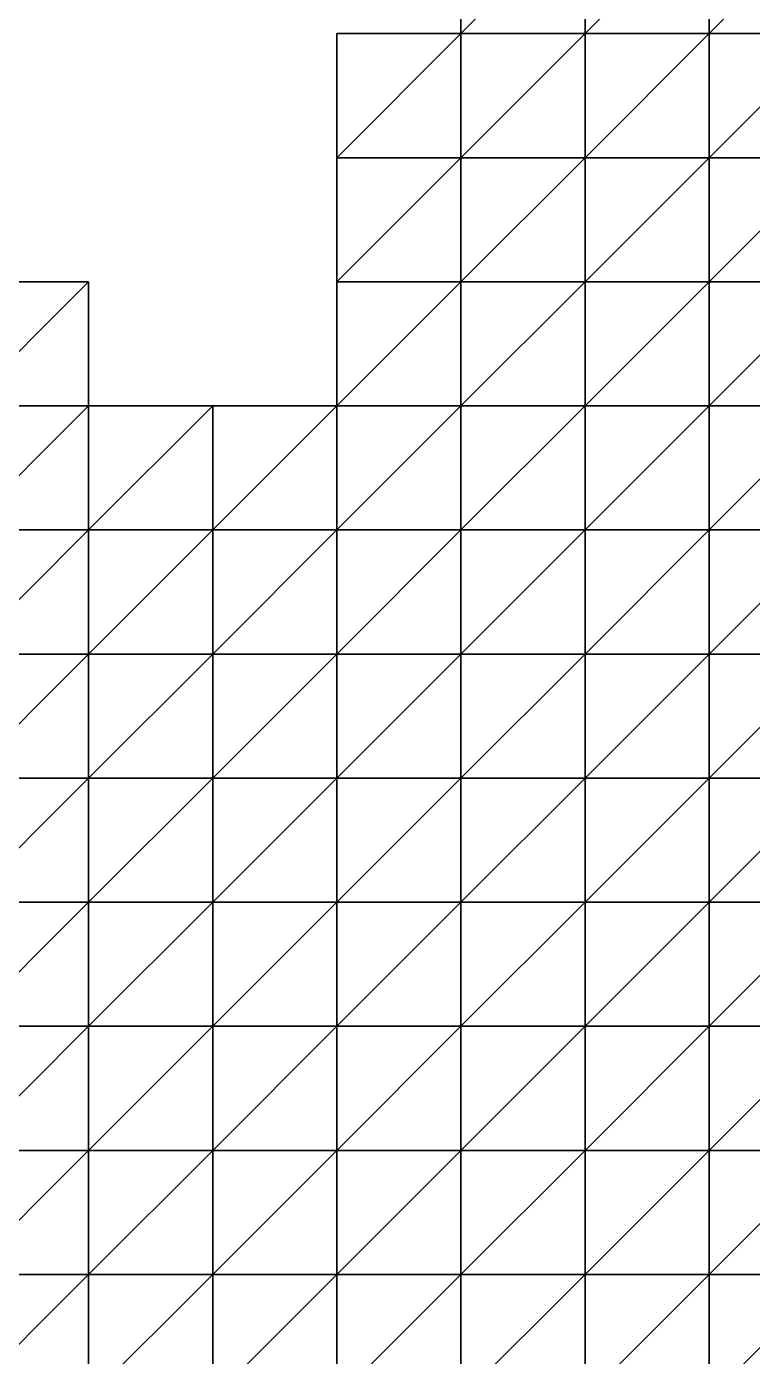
# Model space of a CAD drawing. Extents: x 292020 to 295740, y 4557680 to 4560040.
# Drawn here: x 293790 to 293907, y 4559146.8 to 4559361.1 of the extents above; entities that cross this region are included whole.
import ezdxf

# ---------------------------------------------------------------- set-up
doc = ezdxf.new("R2010")
doc.units = 0
doc.layers.add('RUN201_4_-_RUN201_NODOMAIN5_20X', color=7, linetype='CONTINUOUS')

msp = doc.modelspace()

# ---------------------------------------------------------------- linework, layer by layer
at = {"layer": 'RUN201_4_-_RUN201_NODOMAIN5_20X'}
for points in [[(293860, 4559380, 1920), (293860, 4559360, 1920), (293880, 4559380, 1920)], [(293880, 4559380, 1920), (293860, 4559360, 1920), (293880, 4559360, 1920)], [(293880, 4559380, 1940), (293860, 4559360, 1940), (293860, 4559380, 1940)], [(293880, 4559360, 1940), (293860, 4559360, 1940), (293880, 4559380, 1940)], [(293860, 4559380, 1920), (293860, 4559360, 1940), (293860, 4559360, 1920)], [(293860, 4559380, 1940), (293860, 4559360, 1940), (293860, 4559380, 1920)], [(293880, 4559380, 1900), (293880, 4559360, 1900), (293900, 4559380, 1900)], [(293900, 4559380, 1900), (293880, 4559360, 1900), (293900, 4559360, 1900)], [(293880, 4559380, 1900), (293880, 4559360, 1920), (293880, 4559360, 1900)], [(293880, 4559380, 1920), (293880, 4559360, 1920), (293880, 4559380, 1900)], [(293900, 4559380, 1940), (293880, 4559360, 1940), (293880, 4559380, 1940)], [(293900, 4559360, 1940), (293880, 4559360, 1940), (293900, 4559380, 1940)], [(293900, 4559380, 1880), (293900, 4559360, 1880), (293920, 4559380, 1880)], [(293920, 4559380, 1880), (293900, 4559360, 1880), (293920, 4559360, 1880)], [(293900, 4559380, 1880), (293900, 4559360, 1900), (293900, 4559360, 1880)], [(293900, 4559380, 1900), (293900, 4559360, 1900), (293900, 4559380, 1880)], [(293920, 4559380, 1940), (293900, 4559360, 1940), (293900, 4559380, 1940)], [(293920, 4559360, 1940), (293900, 4559360, 1940), (293920, 4559380, 1940)], [(293840, 4559360, 1920), (293840, 4559340, 1920), (293860, 4559360, 1920)], [(293860, 4559360, 1920), (293840, 4559340, 1920), (293860, 4559340, 1920)], [(293860, 4559360, 1940), (293840, 4559340, 1940), (293840, 4559360, 1940)], [(293860, 4559340, 1940), (293840, 4559340, 1940), (293860, 4559360, 1940)], [(293860, 4559360, 1920), (293840, 4559360, 1940), (293840, 4559360, 1920)], [(293860, 4559360, 1940), (293840, 4559360, 1940), (293860, 4559360, 1920)], [(293840, 4559360, 1920), (293840, 4559340, 1940), (293840, 4559340, 1920)], [(293840, 4559360, 1940), (293840, 4559340, 1940), (293840, 4559360, 1920)], [(293860, 4559360, 1900), (293860, 4559340, 1900), (293880, 4559360, 1900)], [(293880, 4559360, 1900), (293860, 4559340, 1900), (293880, 4559340, 1900)], [(293880, 4559360, 1900), (293860, 4559360, 1920), (293860, 4559360, 1900)], [(293880, 4559360, 1920), (293860, 4559360, 1920), (293880, 4559360, 1900)], [(293860, 4559360, 1900), (293860, 4559340, 1920), (293860, 4559340, 1900)], [(293860, 4559360, 1920), (293860, 4559340, 1920), (293860, 4559360, 1900)], [(293880, 4559360, 1940), (293860, 4559340, 1940), (293860, 4559360, 1940)], [(293880, 4559340, 1940), (293860, 4559340, 1940), (293880, 4559360, 1940)], [(293880, 4559360, 1880), (293880, 4559340, 1880), (293900, 4559360, 1880)], [(293900, 4559360, 1880), (293880, 4559340, 1880), (293900, 4559340, 1880)], [(293900, 4559360, 1880), (293880, 4559360, 1900), (293880, 4559360, 1880)], [(293900, 4559360, 1900), (293880, 4559360, 1900), (293900, 4559360, 1880)], [(293880, 4559360, 1880), (293880, 4559340, 1900), (293880, 4559340, 1880)], [(293880, 4559360, 1900), (293880, 4559340, 1900), (293880, 4559360, 1880)], [(293900, 4559360, 1940), (293880, 4559340, 1940), (293880, 4559360, 1940)], [(293900, 4559340, 1940), (293880, 4559340, 1940), (293900, 4559360, 1940)], [(293900, 4559360, 1880), (293900, 4559340, 1880), (293920, 4559360, 1880)], [(293920, 4559360, 1880), (293900, 4559340, 1880), (293920, 4559340, 1880)], [(293920, 4559360, 1940), (293900, 4559340, 1940), (293900, 4559360, 1940)], [(293920, 4559340, 1940), (293900, 4559340, 1940), (293920, 4559360, 1940)], [(293840, 4559340, 1920), (293840, 4559320, 1920), (293860, 4559340, 1920)], [(293860, 4559340, 1920), (293840, 4559320, 1920), (293860, 4559320, 1920)], [(293860, 4559340, 1940), (293840, 4559320, 1940), (293840, 4559340, 1940)], [(293860, 4559320, 1940), (293840, 4559320, 1940), (293860, 4559340, 1940)], [(293840, 4559340, 1920), (293840, 4559320, 1940), (293840, 4559320, 1920)], [(293840, 4559340, 1940), (293840, 4559320, 1940), (293840, 4559340, 1920)], [(293860, 4559340, 1900), (293860, 4559320, 1900), (293880, 4559340, 1900)], [(293880, 4559340, 1900), (293860, 4559320, 1900), (293880, 4559320, 1900)], [(293860, 4559340, 1900), (293860, 4559320, 1920), (293860, 4559320, 1900)], [(293860, 4559340, 1920), (293860, 4559320, 1920), (293860, 4559340, 1900)], [(293880, 4559340, 1940), (293860, 4559320, 1940), (293860, 4559340, 1940)], [(293880, 4559320, 1940), (293860, 4559320, 1940), (293880, 4559340, 1940)], [(293880, 4559340, 1880), (293880, 4559320, 1880), (293900, 4559340, 1880)], [(293900, 4559340, 1880), (293880, 4559320, 1880), (293900, 4559320, 1880)], [(293880, 4559340, 1880), (293880, 4559320, 1900), (293880, 4559320, 1880)], [(293880, 4559340, 1900), (293880, 4559320, 1900), (293880, 4559340, 1880)], [(293900, 4559340, 1940), (293880, 4559320, 1940), (293880, 4559340, 1940)], [(293900, 4559320, 1940), (293880, 4559320, 1940), (293900, 4559340, 1940)], [(293900, 4559340, 1860), (293900, 4559320, 1860), (293920, 4559340, 1860)], [(293920, 4559340, 1860), (293900, 4559320, 1860), (293920, 4559320, 1860)], [(293920, 4559340, 1860), (293900, 4559340, 1880), (293900, 4559340, 1860)], [(293920, 4559340, 1880), (293900, 4559340, 1880), (293920, 4559340, 1860)], [(293900, 4559340, 1860), (293900, 4559320, 1880), (293900, 4559320, 1860)], [(293900, 4559340, 1880), (293900, 4559320, 1880), (293900, 4559340, 1860)], [(293920, 4559340, 1940), (293900, 4559320, 1940), (293900, 4559340, 1940)], [(293920, 4559320, 1940), (293900, 4559320, 1940), (293920, 4559340, 1940)], [(293780, 4559320, 1920), (293780, 4559300, 1920), (293800, 4559320, 1920)], [(293800, 4559320, 1920), (293780, 4559300, 1920), (293800, 4559300, 1920)], [(293800, 4559320, 1940), (293780, 4559300, 1940), (293780, 4559320, 1940)], [(293800, 4559300, 1940), (293780, 4559300, 1940), (293800, 4559320, 1940)], [(293800, 4559320, 1920), (293780, 4559320, 1940), (293780, 4559320, 1920)], [(293800, 4559320, 1940), (293780, 4559320, 1940), (293800, 4559320, 1920)], [(293800, 4559300, 1920), (293800, 4559300, 1940), (293800, 4559320, 1920)], [(293800, 4559320, 1920), (293800, 4559300, 1940), (293800, 4559320, 1940)], [(293840, 4559320, 1920), (293840, 4559300, 1920), (293860, 4559320, 1920)], [(293860, 4559320, 1920), (293840, 4559300, 1920), (293860, 4559300, 1920)], [(293860, 4559320, 1940), (293840, 4559300, 1940), (293840, 4559320, 1940)], [(293860, 4559300, 1940), (293840, 4559300, 1940), (293860, 4559320, 1940)], [(293840, 4559320, 1920), (293840, 4559300, 1940), (293840, 4559300, 1920)], [(293840, 4559320, 1940), (293840, 4559300, 1940), (293840, 4559320, 1920)], [(293860, 4559320, 1900), (293860, 4559300, 1900), (293880, 4559320, 1900)], [(293880, 4559320, 1900), (293860, 4559300, 1900), (293880, 4559300, 1900)], [(293860, 4559320, 1900), (293860, 4559300, 1920), (293860, 4559300, 1900)], [(293860, 4559320, 1920), (293860, 4559300, 1920), (293860, 4559320, 1900)], [(293880, 4559320, 1940), (293860, 4559300, 1940), (293860, 4559320, 1940)], [(293880, 4559300, 1940), (293860, 4559300, 1940), (293880, 4559320, 1940)], [(293880, 4559320, 1880), (293880, 4559300, 1880), (293900, 4559320, 1880)], [(293900, 4559320, 1880), (293880, 4559300, 1880), (293900, 4559300, 1880)], [(293880, 4559320, 1880), (293880, 4559300, 1900), (293880, 4559300, 1880)], [(293880, 4559320, 1900), (293880, 4559300, 1900), (293880, 4559320, 1880)], [(293900, 4559320, 1940), (293880, 4559300, 1940), (293880, 4559320, 1940)], [(293900, 4559300, 1940), (293880, 4559300, 1940), (293900, 4559320, 1940)], [(293900, 4559320, 1860), (293900, 4559300, 1860), (293920, 4559320, 1860)], [(293920, 4559320, 1860), (293900, 4559300, 1860), (293920, 4559300, 1860)], [(293900, 4559320, 1860), (293900, 4559300, 1880), (293900, 4559300, 1860)], [(293900, 4559320, 1880), (293900, 4559300, 1880), (293900, 4559320, 1860)], [(293920, 4559320, 1940), (293900, 4559300, 1940), (293900, 4559320, 1940)], [(293920, 4559300, 1940), (293900, 4559300, 1940), (293920, 4559320, 1940)], [(293780, 4559300, 1920), (293780, 4559280, 1920), (293800, 4559300, 1920)], [(293800, 4559300, 1920), (293780, 4559280, 1920), (293800, 4559280, 1920)], [(293800, 4559300, 1940), (293780, 4559280, 1940), (293780, 4559300, 1940)], [(293800, 4559280, 1940), (293780, 4559280, 1940), (293800, 4559300, 1940)], [(293800, 4559300, 1920), (293800, 4559280, 1920), (293820, 4559300, 1920)], [(293820, 4559300, 1920), (293800, 4559280, 1920), (293820, 4559280, 1920)], [(293820, 4559300, 1940), (293800, 4559280, 1940), (293800, 4559300, 1940)], [(293820, 4559280, 1940), (293800, 4559280, 1940), (293820, 4559300, 1940)], [(293820, 4559300, 1920), (293800, 4559300, 1940), (293800, 4559300, 1920)], [(293820, 4559300, 1940), (293800, 4559300, 1940), (293820, 4559300, 1920)], [(293820, 4559300, 1920), (293820, 4559280, 1920), (293840, 4559300, 1920)], [(293840, 4559300, 1920), (293820, 4559280, 1920), (293840, 4559280, 1920)], [(293840, 4559300, 1940), (293820, 4559280, 1940), (293820, 4559300, 1940)], [(293840, 4559280, 1940), (293820, 4559280, 1940), (293840, 4559300, 1940)], [(293840, 4559300, 1920), (293820, 4559300, 1940), (293820, 4559300, 1920)], [(293840, 4559300, 1940), (293820, 4559300, 1940), (293840, 4559300, 1920)], [(293840, 4559300, 1900), (293840, 4559280, 1900), (293860, 4559300, 1900)], [(293860, 4559300, 1900), (293840, 4559280, 1900), (293860, 4559280, 1900)], [(293860, 4559300, 1900), (293840, 4559300, 1920), (293840, 4559300, 1900)], [(293860, 4559300, 1920), (293840, 4559300, 1920), (293860, 4559300, 1900)], [(293840, 4559300, 1900), (293840, 4559280, 1920), (293840, 4559280, 1900)], [(293840, 4559300, 1920), (293840, 4559280, 1920), (293840, 4559300, 1900)], [(293860, 4559300, 1940), (293840, 4559280, 1940), (293840, 4559300, 1940)], [(293860, 4559280, 1940), (293840, 4559280, 1940), (293860, 4559300, 1940)], [(293860, 4559300, 1880), (293860, 4559280, 1880), (293880, 4559300, 1880)], [(293880, 4559300, 1880), (293860, 4559280, 1880), (293880, 4559280, 1880)], [(293880, 4559300, 1880), (293860, 4559300, 1900), (293860, 4559300, 1880)], [(293880, 4559300, 1900), (293860, 4559300, 1900), (293880, 4559300, 1880)], [(293860, 4559300, 1880), (293860, 4559280, 1900), (293860, 4559280, 1880)], [(293860, 4559300, 1900), (293860, 4559280, 1900), (293860, 4559300, 1880)], [(293880, 4559300, 1940), (293860, 4559280, 1940), (293860, 4559300, 1940)], [(293880, 4559280, 1940), (293860, 4559280, 1940), (293880, 4559300, 1940)], [(293880, 4559300, 1860), (293880, 4559280, 1860), (293900, 4559300, 1860)], [(293900, 4559300, 1860), (293880, 4559280, 1860), (293900, 4559280, 1860)], [(293900, 4559300, 1860), (293880, 4559300, 1880), (293880, 4559300, 1860)], [(293900, 4559300, 1880), (293880, 4559300, 1880), (293900, 4559300, 1860)], [(293880, 4559300, 1860), (293880, 4559280, 1880), (293880, 4559280, 1860)], [(293880, 4559300, 1880), (293880, 4559280, 1880), (293880, 4559300, 1860)], [(293900, 4559300, 1940), (293880, 4559280, 1940), (293880, 4559300, 1940)], [(293900, 4559280, 1940), (293880, 4559280, 1940), (293900, 4559300, 1940)], [(293900, 4559300, 1840), (293900, 4559280, 1840), (293920, 4559300, 1840)], [(293920, 4559300, 1840), (293900, 4559280, 1840), (293920, 4559280, 1840)], [(293920, 4559300, 1840), (293900, 4559300, 1860), (293900, 4559300, 1840)], [(293920, 4559300, 1860), (293900, 4559300, 1860), (293920, 4559300, 1840)], [(293900, 4559300, 1840), (293900, 4559280, 1860), (293900, 4559280, 1840)], [(293900, 4559300, 1860), (293900, 4559280, 1860), (293900, 4559300, 1840)], [(293920, 4559300, 1940), (293900, 4559280, 1940), (293900, 4559300, 1940)], [(293920, 4559280, 1940), (293900, 4559280, 1940), (293920, 4559300, 1940)], [(293780, 4559280, 1900), (293780, 4559260, 1900), (293800, 4559280, 1900)], [(293800, 4559280, 1900), (293780, 4559260, 1900), (293800, 4559260, 1900)], [(293800, 4559280, 1900), (293780, 4559280, 1920), (293780, 4559280, 1900)], [(293800, 4559280, 1920), (293780, 4559280, 1920), (293800, 4559280, 1900)], [(293800, 4559280, 1940), (293780, 4559260, 1940), (293780, 4559280, 1940)], [(293800, 4559260, 1940), (293780, 4559260, 1940), (293800, 4559280, 1940)], [(293800, 4559280, 1900), (293800, 4559260, 1900), (293820, 4559280, 1900)], [(293820, 4559280, 1900), (293800, 4559260, 1900), (293820, 4559260, 1900)], [(293820, 4559280, 1900), (293800, 4559280, 1920), (293800, 4559280, 1900)], [(293820, 4559280, 1920), (293800, 4559280, 1920), (293820, 4559280, 1900)], [(293820, 4559280, 1940), (293800, 4559260, 1940), (293800, 4559280, 1940)], [(293820, 4559260, 1940), (293800, 4559260, 1940), (293820, 4559280, 1940)], [(293820, 4559280, 1900), (293820, 4559260, 1900), (293840, 4559280, 1900)], [(293840, 4559280, 1900), (293820, 4559260, 1900), (293840, 4559260, 1900)], [(293840, 4559280, 1900), (293820, 4559280, 1920), (293820, 4559280, 1900)], [(293840, 4559280, 1920), (293820, 4559280, 1920), (293840, 4559280, 1900)], [(293840, 4559280, 1940), (293820, 4559260, 1940), (293820, 4559280, 1940)], [(293840, 4559260, 1940), (293820, 4559260, 1940), (293840, 4559280, 1940)], [(293840, 4559280, 1900), (293840, 4559260, 1900), (293860, 4559280, 1900)], [(293860, 4559280, 1900), (293840, 4559260, 1900), (293860, 4559260, 1900)], [(293860, 4559280, 1940), (293840, 4559260, 1940), (293840, 4559280, 1940)], [(293860, 4559260, 1940), (293840, 4559260, 1940), (293860, 4559280, 1940)], [(293860, 4559280, 1880), (293860, 4559260, 1880), (293880, 4559280, 1880)], [(293880, 4559280, 1880), (293860, 4559260, 1880), (293880, 4559260, 1880)], [(293860, 4559280, 1880), (293860, 4559260, 1900), (293860, 4559260, 1880)], [(293860, 4559280, 1900), (293860, 4559260, 1900), (293860, 4559280, 1880)], [(293880, 4559280, 1940), (293860, 4559260, 1940), (293860, 4559280, 1940)], [(293880, 4559260, 1940), (293860, 4559260, 1940), (293880, 4559280, 1940)], [(293880, 4559280, 1860), (293880, 4559260, 1860), (293900, 4559280, 1860)], [(293900, 4559280, 1860), (293880, 4559260, 1860), (293900, 4559260, 1860)], [(293880, 4559280, 1860), (293880, 4559260, 1880), (293880, 4559260, 1860)], [(293880, 4559280, 1880), (293880, 4559260, 1880), (293880, 4559280, 1860)], [(293900, 4559280, 1940), (293880, 4559260, 1940), (293880, 4559280, 1940)], [(293900, 4559260, 1940), (293880, 4559260, 1940), (293900, 4559280, 1940)], [(293900, 4559280, 1840), (293900, 4559260, 1840), (293920, 4559280, 1840)], [(293920, 4559280, 1840), (293900, 4559260, 1840), (293920, 4559260, 1840)], [(293900, 4559280, 1840), (293900, 4559260, 1860), (293900, 4559260, 1840)], [(293900, 4559280, 1860), (293900, 4559260, 1860), (293900, 4559280, 1840)], [(293920, 4559280, 1940), (293900, 4559260, 1940), (293900, 4559280, 1940)], [(293920, 4559260, 1940), (293900, 4559260, 1940), (293920, 4559280, 1940)], [(293780, 4559260, 1880), (293780, 4559240, 1880), (293800, 4559260, 1880)], [(293800, 4559260, 1880), (293780, 4559240, 1880), (293800, 4559240, 1880)], [(293800, 4559260, 1880), (293780, 4559260, 1900), (293780, 4559260, 1880)], [(293800, 4559260, 1900), (293780, 4559260, 1900), (293800, 4559260, 1880)], [(293800, 4559260, 1940), (293780, 4559240, 1940), (293780, 4559260, 1940)], [(293800, 4559240, 1940), (293780, 4559240, 1940), (293800, 4559260, 1940)], [(293800, 4559260, 1880), (293800, 4559240, 1880), (293820, 4559260, 1880)], [(293820, 4559260, 1880), (293800, 4559240, 1880), (293820, 4559240, 1880)], [(293820, 4559260, 1880), (293800, 4559260, 1900), (293800, 4559260, 1880)], [(293820, 4559260, 1900), (293800, 4559260, 1900), (293820, 4559260, 1880)], [(293820, 4559260, 1940), (293800, 4559240, 1940), (293800, 4559260, 1940)], [(293820, 4559240, 1940), (293800, 4559240, 1940), (293820, 4559260, 1940)], [(293820, 4559260, 1880), (293820, 4559240, 1880), (293840, 4559260, 1880)], [(293840, 4559260, 1880), (293820, 4559240, 1880), (293840, 4559240, 1880)], [(293840, 4559260, 1880), (293820, 4559260, 1900), (293820, 4559260, 1880)], [(293840, 4559260, 1900), (293820, 4559260, 1900), (293840, 4559260, 1880)], [(293840, 4559260, 1940), (293820, 4559240, 1940), (293820, 4559260, 1940)], [(293840, 4559240, 1940), (293820, 4559240, 1940), (293840, 4559260, 1940)], [(293840, 4559260, 1880), (293840, 4559240, 1880), (293860, 4559260, 1880)], [(293860, 4559260, 1880), (293840, 4559240, 1880), (293860, 4559240, 1880)], [(293860, 4559260, 1880), (293840, 4559260, 1900), (293840, 4559260, 1880)], [(293860, 4559260, 1900), (293840, 4559260, 1900), (293860, 4559260, 1880)], [(293860, 4559260, 1940), (293840, 4559240, 1940), (293840, 4559260, 1940)], [(293860, 4559240, 1940), (293840, 4559240, 1940), (293860, 4559260, 1940)], [(293860, 4559260, 1860), (293860, 4559240, 1860), (293880, 4559260, 1860)], [(293880, 4559260, 1860), (293860, 4559240, 1860), (293880, 4559240, 1860)], [(293880, 4559260, 1860), (293860, 4559260, 1880), (293860, 4559260, 1860)], [(293880, 4559260, 1880), (293860, 4559260, 1880), (293880, 4559260, 1860)], [(293860, 4559260, 1860), (293860, 4559240, 1880), (293860, 4559240, 1860)], [(293860, 4559260, 1880), (293860, 4559240, 1880), (293860, 4559260, 1860)], [(293880, 4559260, 1940), (293860, 4559240, 1940), (293860, 4559260, 1940)], [(293880, 4559240, 1940), (293860, 4559240, 1940), (293880, 4559260, 1940)], [(293880, 4559260, 1860), (293880, 4559240, 1860), (293900, 4559260, 1860)], [(293900, 4559260, 1860), (293880, 4559240, 1860), (293900, 4559240, 1860)], [(293900, 4559260, 1940), (293880, 4559240, 1940), (293880, 4559260, 1940)], [(293900, 4559240, 1940), (293880, 4559240, 1940), (293900, 4559260, 1940)], [(293900, 4559260, 1840), (293900, 4559240, 1840), (293920, 4559260, 1840)], [(293920, 4559260, 1840), (293900, 4559240, 1840), (293920, 4559240, 1840)], [(293900, 4559260, 1840), (293900, 4559240, 1860), (293900, 4559240, 1840)], [(293900, 4559260, 1860), (293900, 4559240, 1860), (293900, 4559260, 1840)], [(293920, 4559260, 1940), (293900, 4559240, 1940), (293900, 4559260, 1940)], [(293920, 4559240, 1940), (293900, 4559240, 1940), (293920, 4559260, 1940)], [(293780, 4559240, 1860), (293780, 4559220, 1860), (293800, 4559240, 1860)], [(293800, 4559240, 1860), (293780, 4559220, 1860), (293800, 4559220, 1860)], [(293800, 4559240, 1860), (293780, 4559240, 1880), (293780, 4559240, 1860)], [(293800, 4559240, 1880), (293780, 4559240, 1880), (293800, 4559240, 1860)], [(293800, 4559240, 1940), (293780, 4559220, 1940), (293780, 4559240, 1940)], [(293800, 4559220, 1940), (293780, 4559220, 1940), (293800, 4559240, 1940)], [(293800, 4559240, 1860), (293800, 4559220, 1860), (293820, 4559240, 1860)], [(293820, 4559240, 1860), (293800, 4559220, 1860), (293820, 4559220, 1860)], [(293820, 4559240, 1860), (293800, 4559240, 1880), (293800, 4559240, 1860)], [(293820, 4559240, 1880), (293800, 4559240, 1880), (293820, 4559240, 1860)], [(293820, 4559240, 1940), (293800, 4559220, 1940), (293800, 4559240, 1940)], [(293820, 4559220, 1940), (293800, 4559220, 1940), (293820, 4559240, 1940)], [(293820, 4559240, 1860), (293820, 4559220, 1860), (293840, 4559240, 1860)], [(293840, 4559240, 1860), (293820, 4559220, 1860), (293840, 4559220, 1860)], [(293840, 4559240, 1860), (293820, 4559240, 1880), (293820, 4559240, 1860)], [(293840, 4559240, 1880), (293820, 4559240, 1880), (293840, 4559240, 1860)], [(293840, 4559240, 1940), (293820, 4559220, 1940), (293820, 4559240, 1940)], [(293840, 4559220, 1940), (293820, 4559220, 1940), (293840, 4559240, 1940)], [(293840, 4559240, 1860), (293840, 4559220, 1860), (293860, 4559240, 1860)], [(293860, 4559240, 1860), (293840, 4559220, 1860), (293860, 4559220, 1860)], [(293860, 4559240, 1860), (293840, 4559240, 1880), (293840, 4559240, 1860)], [(293860, 4559240, 1880), (293840, 4559240, 1880), (293860, 4559240, 1860)], [(293860, 4559240, 1940), (293840, 4559220, 1940), (293840, 4559240, 1940)], [(293860, 4559220, 1940), (293840, 4559220, 1940), (293860, 4559240, 1940)], [(293860, 4559240, 1840), (293860, 4559220, 1840), (293880, 4559240, 1840)], [(293880, 4559240, 1840), (293860, 4559220, 1840), (293880, 4559220, 1840)], [(293880, 4559240, 1840), (293860, 4559240, 1860), (293860, 4559240, 1840)], [(293880, 4559240, 1860), (293860, 4559240, 1860), (293880, 4559240, 1840)], [(293860, 4559240, 1840), (293860, 4559220, 1860), (293860, 4559220, 1840)], [(293860, 4559240, 1860), (293860, 4559220, 1860), (293860, 4559240, 1840)], [(293880, 4559240, 1940), (293860, 4559220, 1940), (293860, 4559240, 1940)], [(293880, 4559220, 1940), (293860, 4559220, 1940), (293880, 4559240, 1940)], [(293880, 4559240, 1840), (293880, 4559220, 1840), (293900, 4559240, 1840)], [(293900, 4559240, 1840), (293880, 4559220, 1840), (293900, 4559220, 1840)], [(293900, 4559240, 1840), (293880, 4559240, 1860), (293880, 4559240, 1840)], [(293900, 4559240, 1860), (293880, 4559240, 1860), (293900, 4559240, 1840)], [(293900, 4559240, 1940), (293880, 4559220, 1940), (293880, 4559240, 1940)], [(293900, 4559220, 1940), (293880, 4559220, 1940), (293900, 4559240, 1940)], [(293900, 4559240, 1820), (293900, 4559220, 1820), (293920, 4559240, 1820)], [(293920, 4559240, 1820), (293900, 4559220, 1820), (293920, 4559220, 1820)], [(293920, 4559240, 1820), (293900, 4559240, 1840), (293900, 4559240, 1820)], [(293920, 4559240, 1840), (293900, 4559240, 1840), (293920, 4559240, 1820)], [(293900, 4559240, 1820), (293900, 4559220, 1840), (293900, 4559220, 1820)], [(293900, 4559240, 1840), (293900, 4559220, 1840), (293900, 4559240, 1820)], [(293920, 4559240, 1940), (293900, 4559220, 1940), (293900, 4559240, 1940)], [(293920, 4559220, 1940), (293900, 4559220, 1940), (293920, 4559240, 1940)], [(293780, 4559220, 1840), (293780, 4559200, 1840), (293800, 4559220, 1840)], [(293800, 4559220, 1840), (293780, 4559200, 1840), (293800, 4559200, 1840)], [(293800, 4559220, 1840), (293780, 4559220, 1860), (293780, 4559220, 1840)], [(293800, 4559220, 1860), (293780, 4559220, 1860), (293800, 4559220, 1840)], [(293800, 4559220, 1940), (293780, 4559200, 1940), (293780, 4559220, 1940)], [(293800, 4559200, 1940), (293780, 4559200, 1940), (293800, 4559220, 1940)], [(293800, 4559220, 1840), (293800, 4559200, 1840), (293820, 4559220, 1840)], [(293820, 4559220, 1840), (293800, 4559200, 1840), (293820, 4559200, 1840)], [(293820, 4559220, 1840), (293800, 4559220, 1860), (293800, 4559220, 1840)], [(293820, 4559220, 1860), (293800, 4559220, 1860), (293820, 4559220, 1840)], [(293820, 4559220, 1940), (293800, 4559200, 1940), (293800, 4559220, 1940)], [(293820, 4559200, 1940), (293800, 4559200, 1940), (293820, 4559220, 1940)], [(293820, 4559220, 1840), (293820, 4559200, 1840), (293840, 4559220, 1840)], [(293840, 4559220, 1840), (293820, 4559200, 1840), (293840, 4559200, 1840)], [(293840, 4559220, 1840), (293820, 4559220, 1860), (293820, 4559220, 1840)], [(293840, 4559220, 1860), (293820, 4559220, 1860), (293840, 4559220, 1840)], [(293840, 4559220, 1940), (293820, 4559200, 1940), (293820, 4559220, 1940)], [(293840, 4559200, 1940), (293820, 4559200, 1940), (293840, 4559220, 1940)], [(293840, 4559220, 1840), (293840, 4559200, 1840), (293860, 4559220, 1840)], [(293860, 4559220, 1840), (293840, 4559200, 1840), (293860, 4559200, 1840)], [(293860, 4559220, 1840), (293840, 4559220, 1860), (293840, 4559220, 1840)], [(293860, 4559220, 1860), (293840, 4559220, 1860), (293860, 4559220, 1840)], [(293860, 4559220, 1940), (293840, 4559200, 1940), (293840, 4559220, 1940)], [(293860, 4559200, 1940), (293840, 4559200, 1940), (293860, 4559220, 1940)], [(293860, 4559220, 1820), (293860, 4559200, 1820), (293880, 4559220, 1820)], [(293880, 4559220, 1820), (293860, 4559200, 1820), (293880, 4559200, 1820)], [(293880, 4559220, 1820), (293860, 4559220, 1840), (293860, 4559220, 1820)], [(293880, 4559220, 1840), (293860, 4559220, 1840), (293880, 4559220, 1820)], [(293860, 4559220, 1820), (293860, 4559200, 1840), (293860, 4559200, 1820)], [(293860, 4559220, 1840), (293860, 4559200, 1840), (293860, 4559220, 1820)], [(293880, 4559220, 1940), (293860, 4559200, 1940), (293860, 4559220, 1940)], [(293880, 4559200, 1940), (293860, 4559200, 1940), (293880, 4559220, 1940)], [(293880, 4559220, 1820), (293880, 4559200, 1820), (293900, 4559220, 1820)], [(293900, 4559220, 1820), (293880, 4559200, 1820), (293900, 4559200, 1820)], [(293900, 4559220, 1820), (293880, 4559220, 1840), (293880, 4559220, 1820)], [(293900, 4559220, 1840), (293880, 4559220, 1840), (293900, 4559220, 1820)], [(293900, 4559220, 1940), (293880, 4559200, 1940), (293880, 4559220, 1940)], [(293900, 4559200, 1940), (293880, 4559200, 1940), (293900, 4559220, 1940)], [(293900, 4559220, 1800), (293900, 4559200, 1800), (293920, 4559220, 1800)], [(293920, 4559220, 1800), (293900, 4559200, 1800), (293920, 4559200, 1800)], [(293920, 4559220, 1800), (293900, 4559220, 1820), (293900, 4559220, 1800)], [(293920, 4559220, 1820), (293900, 4559220, 1820), (293920, 4559220, 1800)], [(293900, 4559220, 1800), (293900, 4559200, 1820), (293900, 4559200, 1800)], [(293900, 4559220, 1820), (293900, 4559200, 1820), (293900, 4559220, 1800)], [(293920, 4559220, 1940), (293900, 4559200, 1940), (293900, 4559220, 1940)], [(293920, 4559200, 1940), (293900, 4559200, 1940), (293920, 4559220, 1940)], [(293780, 4559200, 1820), (293780, 4559180, 1820), (293800, 4559200, 1820)], [(293800, 4559200, 1820), (293780, 4559180, 1820), (293800, 4559180, 1820)], [(293800, 4559200, 1820), (293780, 4559200, 1840), (293780, 4559200, 1820)], [(293800, 4559200, 1840), (293780, 4559200, 1840), (293800, 4559200, 1820)], [(293800, 4559200, 1940), (293780, 4559180, 1940), (293780, 4559200, 1940)], [(293800, 4559180, 1940), (293780, 4559180, 1940), (293800, 4559200, 1940)], [(293800, 4559200, 1820), (293800, 4559180, 1820), (293820, 4559200, 1820)], [(293820, 4559200, 1820), (293800, 4559180, 1820), (293820, 4559180, 1820)], [(293820, 4559200, 1820), (293800, 4559200, 1840), (293800, 4559200, 1820)], [(293820, 4559200, 1840), (293800, 4559200, 1840), (293820, 4559200, 1820)], [(293820, 4559200, 1940), (293800, 4559180, 1940), (293800, 4559200, 1940)], [(293820, 4559180, 1940), (293800, 4559180, 1940), (293820, 4559200, 1940)], [(293820, 4559200, 1820), (293820, 4559180, 1820), (293840, 4559200, 1820)], [(293840, 4559200, 1820), (293820, 4559180, 1820), (293840, 4559180, 1820)], [(293840, 4559200, 1820), (293820, 4559200, 1840), (293820, 4559200, 1820)], [(293840, 4559200, 1840), (293820, 4559200, 1840), (293840, 4559200, 1820)], [(293840, 4559200, 1940), (293820, 4559180, 1940), (293820, 4559200, 1940)], [(293840, 4559180, 1940), (293820, 4559180, 1940), (293840, 4559200, 1940)], [(293840, 4559200, 1820), (293840, 4559180, 1820), (293860, 4559200, 1820)], [(293860, 4559200, 1820), (293840, 4559180, 1820), (293860, 4559180, 1820)], [(293860, 4559200, 1820), (293840, 4559200, 1840), (293840, 4559200, 1820)], [(293860, 4559200, 1840), (293840, 4559200, 1840), (293860, 4559200, 1820)], [(293860, 4559200, 1940), (293840, 4559180, 1940), (293840, 4559200, 1940)], [(293860, 4559180, 1940), (293840, 4559180, 1940), (293860, 4559200, 1940)], [(293860, 4559200, 1800), (293860, 4559180, 1800), (293880, 4559200, 1800)], [(293880, 4559200, 1800), (293860, 4559180, 1800), (293880, 4559180, 1800)], [(293880, 4559200, 1800), (293860, 4559200, 1820), (293860, 4559200, 1800)], [(293880, 4559200, 1820), (293860, 4559200, 1820), (293880, 4559200, 1800)], [(293860, 4559200, 1800), (293860, 4559180, 1820), (293860, 4559180, 1800)], [(293860, 4559200, 1820), (293860, 4559180, 1820), (293860, 4559200, 1800)], [(293880, 4559200, 1940), (293860, 4559180, 1940), (293860, 4559200, 1940)], [(293880, 4559180, 1940), (293860, 4559180, 1940), (293880, 4559200, 1940)], [(293880, 4559200, 1800), (293880, 4559180, 1800), (293900, 4559200, 1800)], [(293900, 4559200, 1800), (293880, 4559180, 1800), (293900, 4559180, 1800)], [(293900, 4559200, 1800), (293880, 4559200, 1820), (293880, 4559200, 1800)], [(293900, 4559200, 1820), (293880, 4559200, 1820), (293900, 4559200, 1800)], [(293900, 4559200, 1940), (293880, 4559180, 1940), (293880, 4559200, 1940)], [(293900, 4559180, 1940), (293880, 4559180, 1940), (293900, 4559200, 1940)], [(293900, 4559200, 1800), (293900, 4559180, 1800), (293920, 4559200, 1800)], [(293920, 4559200, 1800), (293900, 4559180, 1800), (293920, 4559180, 1800)], [(293920, 4559200, 1940), (293900, 4559180, 1940), (293900, 4559200, 1940)], [(293920, 4559180, 1940), (293900, 4559180, 1940), (293920, 4559200, 1940)], [(293780, 4559180, 1800), (293780, 4559160, 1800), (293800, 4559180, 1800)], [(293800, 4559180, 1800), (293780, 4559160, 1800), (293800, 4559160, 1800)], [(293800, 4559180, 1800), (293780, 4559180, 1820), (293780, 4559180, 1800)], [(293800, 4559180, 1820), (293780, 4559180, 1820), (293800, 4559180, 1800)], [(293800, 4559180, 1940), (293780, 4559160, 1940), (293780, 4559180, 1940)], [(293800, 4559160, 1940), (293780, 4559160, 1940), (293800, 4559180, 1940)], [(293800, 4559180, 1800), (293800, 4559160, 1800), (293820, 4559180, 1800)], [(293820, 4559180, 1800), (293800, 4559160, 1800), (293820, 4559160, 1800)], [(293820, 4559180, 1800), (293800, 4559180, 1820), (293800, 4559180, 1800)], [(293820, 4559180, 1820), (293800, 4559180, 1820), (293820, 4559180, 1800)], [(293820, 4559180, 1940), (293800, 4559160, 1940), (293800, 4559180, 1940)], [(293820, 4559160, 1940), (293800, 4559160, 1940), (293820, 4559180, 1940)], [(293820, 4559180, 1800), (293820, 4559160, 1800), (293840, 4559180, 1800)], [(293840, 4559180, 1800), (293820, 4559160, 1800), (293840, 4559160, 1800)], [(293840, 4559180, 1800), (293820, 4559180, 1820), (293820, 4559180, 1800)], [(293840, 4559180, 1820), (293820, 4559180, 1820), (293840, 4559180, 1800)], [(293840, 4559180, 1940), (293820, 4559160, 1940), (293820, 4559180, 1940)], [(293840, 4559160, 1940), (293820, 4559160, 1940), (293840, 4559180, 1940)], [(293840, 4559180, 1800), (293840, 4559160, 1800), (293860, 4559180, 1800)], [(293860, 4559180, 1800), (293840, 4559160, 1800), (293860, 4559160, 1800)], [(293860, 4559180, 1800), (293840, 4559180, 1820), (293840, 4559180, 1800)], [(293860, 4559180, 1820), (293840, 4559180, 1820), (293860, 4559180, 1800)], [(293860, 4559180, 1940), (293840, 4559160, 1940), (293840, 4559180, 1940)], [(293860, 4559160, 1940), (293840, 4559160, 1940), (293860, 4559180, 1940)], [(293860, 4559180, 1780), (293860, 4559160, 1780), (293880, 4559180, 1780)], [(293880, 4559180, 1780), (293860, 4559160, 1780), (293880, 4559160, 1780)], [(293880, 4559180, 1780), (293860, 4559180, 1800), (293860, 4559180, 1780)], [(293880, 4559180, 1800), (293860, 4559180, 1800), (293880, 4559180, 1780)], [(293860, 4559180, 1780), (293860, 4559160, 1800), (293860, 4559160, 1780)], [(293860, 4559180, 1800), (293860, 4559160, 1800), (293860, 4559180, 1780)], [(293880, 4559180, 1940), (293860, 4559160, 1940), (293860, 4559180, 1940)], [(293880, 4559160, 1940), (293860, 4559160, 1940), (293880, 4559180, 1940)], [(293880, 4559180, 1780), (293880, 4559160, 1780), (293900, 4559180, 1780)], [(293900, 4559180, 1780), (293880, 4559160, 1780), (293900, 4559160, 1780)], [(293900, 4559180, 1780), (293880, 4559180, 1800), (293880, 4559180, 1780)], [(293900, 4559180, 1800), (293880, 4559180, 1800), (293900, 4559180, 1780)], [(293900, 4559180, 1940), (293880, 4559160, 1940), (293880, 4559180, 1940)], [(293900, 4559160, 1940), (293880, 4559160, 1940), (293900, 4559180, 1940)], [(293900, 4559180, 1780), (293900, 4559160, 1780), (293920, 4559180, 1780)], [(293920, 4559180, 1780), (293900, 4559160, 1780), (293920, 4559160, 1780)], [(293920, 4559180, 1780), (293900, 4559180, 1800), (293900, 4559180, 1780)], [(293920, 4559180, 1800), (293900, 4559180, 1800), (293920, 4559180, 1780)], [(293920, 4559180, 1940), (293900, 4559160, 1940), (293900, 4559180, 1940)], [(293920, 4559160, 1940), (293900, 4559160, 1940), (293920, 4559180, 1940)], [(293780, 4559160, 1800), (293780, 4559140, 1800), (293800, 4559160, 1800)], [(293800, 4559160, 1800), (293780, 4559140, 1800), (293800, 4559140, 1800)], [(293800, 4559160, 1940), (293780, 4559140, 1940), (293780, 4559160, 1940)], [(293800, 4559140, 1940), (293780, 4559140, 1940), (293800, 4559160, 1940)], [(293800, 4559160, 1800), (293800, 4559140, 1800), (293820, 4559160, 1800)], [(293820, 4559160, 1800), (293800, 4559140, 1800), (293820, 4559140, 1800)], [(293820, 4559160, 1940), (293800, 4559140, 1940), (293800, 4559160, 1940)], [(293820, 4559140, 1940), (293800, 4559140, 1940), (293820, 4559160, 1940)], [(293820, 4559160, 1800), (293820, 4559140, 1800), (293840, 4559160, 1800)], [(293840, 4559160, 1800), (293820, 4559140, 1800), (293840, 4559140, 1800)], [(293840, 4559160, 1940), (293820, 4559140, 1940), (293820, 4559160, 1940)], [(293840, 4559140, 1940), (293820, 4559140, 1940), (293840, 4559160, 1940)], [(293840, 4559160, 1780), (293840, 4559140, 1780), (293860, 4559160, 1780)], [(293860, 4559160, 1780), (293840, 4559140, 1780), (293860, 4559140, 1780)], [(293860, 4559160, 1780), (293840, 4559160, 1800), (293840, 4559160, 1780)], [(293860, 4559160, 1800), (293840, 4559160, 1800), (293860, 4559160, 1780)], [(293840, 4559160, 1780), (293840, 4559140, 1800), (293840, 4559140, 1780)], [(293840, 4559160, 1800), (293840, 4559140, 1800), (293840, 4559160, 1780)], [(293860, 4559160, 1940), (293840, 4559140, 1940), (293840, 4559160, 1940)], [(293860, 4559140, 1940), (293840, 4559140, 1940), (293860, 4559160, 1940)], [(293860, 4559160, 1760), (293860, 4559140, 1760), (293880, 4559160, 1760)], [(293880, 4559160, 1760), (293860, 4559140, 1760), (293880, 4559140, 1760)], [(293880, 4559160, 1760), (293860, 4559160, 1780), (293860, 4559160, 1760)], [(293880, 4559160, 1780), (293860, 4559160, 1780), (293880, 4559160, 1760)], [(293860, 4559160, 1760), (293860, 4559140, 1780), (293860, 4559140, 1760)], [(293860, 4559160, 1780), (293860, 4559140, 1780), (293860, 4559160, 1760)], [(293880, 4559160, 1940), (293860, 4559140, 1940), (293860, 4559160, 1940)], [(293880, 4559140, 1940), (293860, 4559140, 1940), (293880, 4559160, 1940)], [(293880, 4559160, 1760), (293880, 4559140, 1760), (293900, 4559160, 1760)], [(293900, 4559160, 1760), (293880, 4559140, 1760), (293900, 4559140, 1760)], [(293900, 4559160, 1760), (293880, 4559160, 1780), (293880, 4559160, 1760)], [(293900, 4559160, 1780), (293880, 4559160, 1780), (293900, 4559160, 1760)], [(293900, 4559160, 1940), (293880, 4559140, 1940), (293880, 4559160, 1940)], [(293900, 4559140, 1940), (293880, 4559140, 1940), (293900, 4559160, 1940)], [(293900, 4559160, 1760), (293900, 4559140, 1760), (293920, 4559160, 1760)], [(293920, 4559160, 1760), (293900, 4559140, 1760), (293920, 4559140, 1760)], [(293920, 4559160, 1760), (293900, 4559160, 1780), (293900, 4559160, 1760)], [(293920, 4559160, 1780), (293900, 4559160, 1780), (293920, 4559160, 1760)], [(293920, 4559160, 1940), (293900, 4559140, 1940), (293900, 4559160, 1940)], [(293920, 4559140, 1940), (293900, 4559140, 1940), (293920, 4559160, 1940)]]:
    msp.add_3dface(points, dxfattribs=at)

doc.saveas('drawing.dxf')
